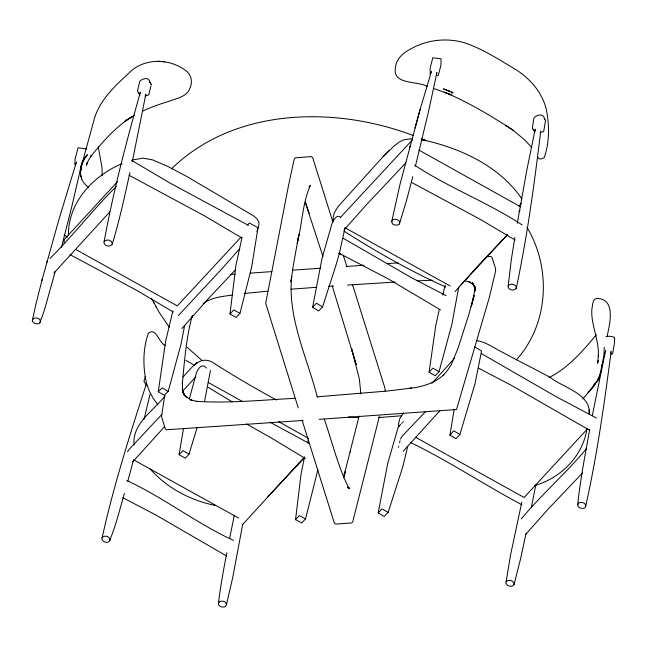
<?xml version="1.0" encoding="UTF-8"?>
<svg xmlns="http://www.w3.org/2000/svg" width="647" height="647" viewBox="0 0 647 647"><rect width="100%" height="100%" fill="white"/><g stroke="black" fill="none" stroke-linecap="round" stroke-linejoin="round"><path stroke-width="0.97" d="M172.854 310.972L165.551 341.681L158.264 391.775L164.338 395.277L168.196 391.411L181.079 343.953L184.621 325.498M168.196 391.411L162.033 387.901L158.264 391.775M305.546 518.902L299.343 515.578L295.542 519.695L301.745 522.962L305.546 518.902L317.912 469.641M189.07 454.129L182.899 450.627L179.106 454.671L185.268 458.189L188.981 454.251L197.125 427.643M439.248 309.719L435.819 325.279L429.074 372.219L435.237 375.729L439.038 371.677L451.897 324.301L458.755 286.953M247.453 224.97L249.394 223.045L257.652 227.493L257.886 228.423L251.618 267.243L239.948 313.423L236.155 317.475L229.976 313.973L235.945 265.343L242.051 237.32M239.948 313.423L233.785 309.913L229.976 313.973M407.715 446.325L402.968 466.244L388.16 512.375L384.261 516.419L378.196 512.925L387.642 463.778L398.172 427.19L400.752 424.392M388.16 512.375L381.989 508.874L378.196 512.925M179.098 454.744L183.392 429.058M439.038 371.677L432.867 368.159L429.074 372.219M340.791 217.602C336.877 213.203 333.059 220.805 331.887 223.951L322.06 258.21L312.63 307.268L318.656 310.932L322.554 306.904L335.858 265.545L339.02 254.756L345.061 227.631M614.642 337.783C613.534 336.165 607.606 335.858 606.069 336.78M322.554 306.904L316.432 303.217L312.63 307.268M454.202 409.446L449.908 435.188L456.07 438.626L459.912 434.404L474.979 383.784L481.562 350.989L474.704 346.97M459.912 434.404L453.741 430.886L449.908 435.107M614.618 338.381L614.399 343.411L612.58 353.925L610.744 354.103M102.169 175.83L102 167.516L98.239 146.78M533.12 129.311C534.648 131.042 531.721 128.494 532.441 127.273L533.985 117.867C537.293 114.438 543.407 113.047 544.734 119.218M544.248 118.53L545.51 120.382L543.706 131.438L540.019 132.692M146.513 385.337L143.941 381.423L145.251 376.562M514.85 237.53L511.316 259.746L508.065 286.993C509.043 290.382 514.187 291.142 516.217 288.352C527.345 236.373 534.341 183.562 540.779 130.823M516.217 288.352L516.282 287.236C515.303 283.855 510.159 283.095 508.13 285.877M521.822 502.112L510.572 554.867L505.914 583.036C506.819 586.417 511.923 587.492 514.009 584.678L520.738 558.135L526.124 533.177M514.009 584.678L514.082 583.545C513.184 580.165 508.073 579.097 505.986 581.912M112.19 244.299L112.263 243.126C111.365 239.616 106.068 238.88 104.094 241.816L104.021 242.981C104.911 246.507 110.216 247.227 112.19 244.299C119.444 220.732 124.564 196.583 129.95 172.539M146.594 383.145C129.95 434.549 113.419 486.237 101.87 539.032C102.647 542.129 106.634 543.262 109.165 541.539C115.813 526.246 119.655 509.529 124.426 493.467M140.253 93.095L140.31 92.27C126.497 141.653 113.241 191.334 104.094 241.816M109.974 540.617L110.055 539.436C109.254 535.918 103.981 534.899 101.951 537.859M604.282 347.132L604.047 353.278L604.961 353.521M611.18 351.192C604.338 403.388 597.092 455.682 585.47 507.054L584.621 507.944C582.114 509.043 577.828 508.146 577.674 504.886C580.335 479.556 585.179 454.534 589.7 429.487M295.542 519.622L301.057 474.057L304.511 457.025M151.22 84.377L151.075 85.137M242.73 524.232L232.629 577.941L226.474 604.605L225.31 606.643C222.794 607.751 218.524 606.837 218.362 603.586C220.514 586.554 223.538 569.643 226.83 552.789M164.67 396.11L161.515 416.401L164.993 428.104L166.247 429.794L303.265 420.437M598.168 360.339L597.707 363.234L598.346 355.713L598.297 356.287C599.437 340.063 590.646 324.956 591.876 308.845C592.935 305.619 592.021 299.035 596.769 298.461C616.583 298.671 609.498 324.915 607.096 336.416M604.241 353.23L601.936 366.178M385.159 391.006L385.005 388.329L352.542 284.777M517.268 223.28L526.901 169.765L535.19 129.174L535.514 130.783M592.304 415.584L605.56 350.625L605.713 351.475M412.786 176.623L406.728 199.737L399.458 223.911L397.234 225.221L393.991 224.816L392.664 224.048L391.661 221.743L400.137 183.797L420.105 109.497L431.436 71.469L431.484 72.634M535.748 485.145L531.413 507.167M601.718 367.043L602.252 364.326L598.855 379.296L593.598 385.329L598.491 379.328L599.995 374.564M229.669 538.28L234.263 515.489M204.509 401.69L210.445 370.367M55.165 271.425L51.954 283.386C47.829 296.698 45.015 310.892 39.297 323.5L37.922 323.921L34.679 323.508L32.576 321.656L32.35 320.443L35.771 304.745L41.918 280.386L58.699 220.287L76.403 162.025L76.492 163.076M359.125 416.086L343.751 476.596M81.401 165.139L72.27 204.678L61.481 247.316M132.271 161.879L145.858 94.122L145.292 94.777M307.624 442.888L308.239 440.13M586.91 429.171C582.615 456.588 560.609 478.076 534.511 485.679M150.047 394.306L144.038 419.272M150.848 86.132L148.778 94.85L145.09 96.047M442.758 295.105L445.152 285.181M415.431 166.093L428.427 111.963L436.911 72.537L436.693 73.354M398.455 447.295L398.706 446.276M399.587 442.694L400.064 440.744M400.469 439.111L401.9 436.474L425.54 411.557M379.441 416.175L352.672 522.08L351.402 522.962L337.136 523.981L334.96 523.827L334.095 522.307L302.165 420.388M350.245 452.116L350.545 450.959M133.436 460.179L127.799 481.214M127.524 451.841L128.971 449.519L161.896 414.395M189.304 399.078L196.13 373.796C197.505 369.364 201.848 362.223 206.466 368.086M218.362 603.586L219.527 601.548C222.042 600.448 226.321 601.362 226.474 604.605M399.458 223.911C400.97 220.19 395.608 218.257 392.834 219.705L391.661 221.743M32.35 320.443L33.515 318.405C36.03 317.305 40.308 318.211 40.462 321.462L40.146 322.61M82.145 163.287L94.599 117.851C100.851 98.037 117.406 83.811 132.125 70.102C147.872 57.413 171.916 59.071 187.137 71.712C191.73 76.095 192.644 82.824 189.789 88.469C187.032 96.379 177.707 98.118 170.776 100.689C161.362 103.682 151.883 106.674 142.979 111.017M87.28 162.26L86.374 165.292L88.413 160.319L91.559 155.288L90.855 156.259C103.051 141.499 115.878 126.545 132.376 116.468L124.992 121.151L134.641 115.263M409.721 147.338L410.117 145.882M420.105 109.497L414.962 128.049M41.918 280.386L42.322 278.922M46.867 262.245L47.263 260.806M577.674 504.886L578.847 502.848C581.362 501.748 585.632 502.662 585.786 505.905M600.893 371.71L601.039 371.2L600.473 373.004M343.856 476.459L345.304 471.631L343.452 477.809M599.906 374.815C597.068 384.407 588.859 391.306 582.818 399.013M81.74 164.678C78.133 181.589 81.951 160.796 83.964 159.51L83.689 160.132L87.45 154.641C78.845 163.141 77.114 180.416 88.72 187.193M83.156 160.529L81.118 166.408L80.754 171.034L81.118 166.408L82.654 161.224M178.378 315.534L221.282 269.484L239.697 248.723M257.013 231.739L258.881 225.132L258.954 222.107L256.956 218.848L253.786 216.017L186.862 176.502L168.018 166.522L152.611 159.89L142.858 158.111L132.004 160.116M192.766 315.34L191.496 317.871L191.933 316.812C186.158 338.688 184.395 361.471 182.333 383.946L182.422 382.102L182.559 390.012L182.3 388.993L184.452 395.212L182.899 392.098L185.406 396.393L183.918 394.427L186.943 397.606L185.519 396.32L191.989 400.404L190.501 399.903L197.092 401.407M452.148 93.451L452.002 92.925M596.356 334.831C582.64 351.054 568.389 367.852 549.06 377.573M403.574 412.964L399.684 418.852L398.584 423.817L398.827 426.899M516.241 359.967C548.842 324.179 551.527 268.149 526.941 227.283M518.886 211.593L520.034 210.251M454.655 358.09L431.897 383.388M521.296 518.943C541.693 494.259 566.076 473.281 586.481 448.606M525.663 534.446L547.863 509.432L582.607 472.844M344.123 229.831L367.253 203.837L405.887 162.834M518.991 206.021L521.361 203.312M455.043 291.611L478.182 265.618L507.369 234.788M164.524 426.729L132.457 462.104M507.28 234.934L460.478 285.432M240.854 237.303L177.294 305.885M182.608 391.249L195.855 376.797M587.411 428.921L524.135 497.47L446.996 454.76M117.625 181.54L65.582 238.088L64.409 239.519L63.972 242.787M340.637 217.238L412.438 139.849M53.919 273.05L109.747 211.957M304.47 457.736L267.858 496.694M439.887 410.716L403.146 451.282M610.364 352.639L610.954 352.008M308.951 186.837L310.35 185.333C302.424 203.295 302.181 223.975 297.296 242.948L298.874 234.497L293.228 265.78L291.004 281.76L291.66 276.73C287.567 318.478 307.188 357.637 317.329 397.096M411.387 138.693L403.696 139.833L399.442 141.911L394.63 145.494L383.145 156.59L338.155 206.498L334.192 212.952L333.092 217.918L333.245 221.323M401.641 423.429L402.41 422.612M183.02 377.039C192.523 366.898 201.233 352.882 216.324 364.795C236.001 377.193 256.058 388.936 276.504 400.032M165.114 395.818C153.679 410.61 131.689 423.882 134.139 444.934M171.528 168.818C234.384 107.402 335.017 105.865 413.231 135.522M304.373 457.081L242.099 525.129M116.411 186.352C93.152 209.353 73.24 235.451 49.981 258.46M235.67 269.605L209.102 297.814L181.912 328.539M389.348 150.306L383.145 156.59M598.524 379.069L597.691 378.956M403.227 421.747L403.817 421.707M82.945 161.629L83.827 161.515M203.174 303.556C211.488 297.256 222.35 296.617 232.297 294.992M450.223 286.039L345.15 227.833M122.081 163.602C93.249 175.693 67.806 202.56 68.469 235.451M238.711 518.085L133.638 459.871M244.032 293.503L267.89 291.182M401.213 415.778L378.657 417.598M487.878 256.657L491.024 256.544L492.043 257.538L495.473 268.351L495.651 270.956L489.221 297.83L456.507 409.511L319.246 419.337M290.907 289.209L316.739 287.284M316.998 396.829L387.488 391.031L411.387 388.087L409.891 388.313C422.184 386.874 434.509 383.331 443.785 374.759L443.284 375.195L447.36 370.561L451.282 364.754L458.092 348.07L468.468 315.679L474.178 295.42L471.283 306.532L475.019 289.371L474.955 290.94L474.542 285.521L475.165 290.139M328.652 286.403L333.617 286.039M230.356 274.49L235.314 274.15M250.179 273.123L271.886 271.619M292.614 270.179L320.783 268.23M346.946 266.418L364.051 265.238M387.124 263.636L397.978 262.884M347.512 285.076L395.212 282.068M294.862 398.317C262.051 400.064 229.151 403.404 196.284 401.35M417.21 280.903L432.188 280.2M380.954 417.509L381.52 417.501M358.106 417.574L348.498 417M476.394 340.589C485.768 341.778 493.596 347.924 501.918 351.976C518.029 360.824 534.6 368.806 550.694 377.702C563.302 387.852 591.318 393.724 589.199 414.387M157.658 61.263L164.661 61.797M436.482 75.489L438.326 75.384L440.93 65.161L441.084 58.78L432.803 57.761L430.118 68.186L430.215 74.623M75.78 165.017L74.866 164.573L75.06 159.016L78.077 147.783L86.399 148.956M421.229 139.493L425.16 140.148L421.181 139.526C459.297 147.565 499.387 165.697 521.814 198.831M215.411 505.477C190.436 500.463 166.902 487.967 149.983 468.743M464.489 280.717L470.118 282.173L468.638 281.542L471.712 283.459M427.384 86.504C418.423 80.81 392.09 85.04 395.446 68.097C395.94 57.47 405.548 51.315 414.129 47.174C429.535 39.467 447.684 37.93 464.214 42.702L464.239 42.71C482.274 48.614 498.239 59.209 514.486 68.76L514.583 68.817C529.278 77.777 541.579 91.429 546.044 108.332L546.1 108.486C549.44 124.539 549.74 141.968 544.2 157.569C542.097 159.178 538.288 160.181 537.625 156.485M433.547 88.453L451.218 94.81L444.271 92.133C468.695 102.323 491.526 116.112 513.613 130.605L505.663 125.203L506.617 125.841M131.681 160.432L170.671 183.416L248.416 225.366M445.791 287.058C410.441 271.142 376.578 251.99 343.945 231.084M421.391 138.781L425.847 140.722M339.311 253.43L341.115 254.328L338.575 253.066M341.001 254.271L388.548 279.059L440.567 309.937M122.865 497.753L155.062 514.559L226.628 555.991M126.78 480.543C163.942 497.656 196.284 523.342 233.478 540.391M478.853 368.313L512.432 385.927L589.7 430.32M410.53 442.516C448.905 461.109 484.417 484.878 522.04 504.854M343.371 238.347L411.338 277.62L446.123 295.687M176.639 305.546L81.975 252.904M270.098 422.216L309.29 443.527M347.803 487.337L349.752 488.388L347.795 487.215M246.41 423.914L271.028 437.817L305.424 458.553M418.827 150.039L520.576 206.797M208.188 382.426L242.059 401.277M69.925 254.578L136.404 290.18L173.299 312.008M481.328 353.594L556.509 396.878L596.364 418.019M128.988 175.216L204.727 215.985L241.622 237.813M446.123 454.275L415.544 437.235M76.233 249.702L81.15 252.443M278.598 421.634L308.498 438.359M411.913 182.591L480.381 219.422L515.044 239.98M64.126 235.039L67.692 237.15M185.826 360.25L193.194 364.544M232.127 401.803L208.172 387.343M522.145 224.962C487.789 202.349 448.961 187.824 414.606 165.203M347.714 487.248L348.846 488.097C337.847 466.333 332.307 442.136 324.293 419.159M471.048 283.022L474.647 286.346M513.451 130.484L525.065 140.253L531.761 147.516M202.301 360.759L187.048 347.221M165.559 345.538C158.952 343.703 156.453 326.816 148.365 333.205C142.744 349.048 142.825 366.906 146.505 383.218L149.287 390.909L152.983 397.962L157.536 404.367M474.801 286.427L472.383 282.642L475.335 288.352L473.847 285.157L475.238 291.004M169.304 327.228L158.782 311.749L151.673 298.421M533.605 129.998L534.932 131.899M150.46 83.083L149.942 82.29L151.228 84.304M138.256 92.384L138.773 93.168L137.496 91.081L139.736 81.352C142.283 78.546 149.19 76.483 149.983 82.347M138.733 93.111L140.035 95.109M153.76 302.667L154.14 303.378M156.016 306.88L156.388 307.584M305.279 202.43L323.039 256.689M305.433 202.131L309.193 213.445M332.704 221.452L312.695 157.625L311.134 156.606L295.105 157.844L294.134 159.51L288.675 184.743L265.682 303.265L298.235 407.861M343.331 255.363L346.897 266.75M332.243 285.901L356.173 364.487M356.173 364.496L351.564 348.717L359.352 378.964L360.872 393.902M81.692 179.122L80.576 174.763M182.802 390.958L183.772 394.743L182.3 388.993M589.191 412.657L589.061 409.737M594.197 385.256L588.22 392.567L594.197 385.256M197.084 362.716L193.874 365.506L197.084 362.716M449.18 91.106L443.413 88.849L453.029 92.691L449.18 91.106"/></g></svg>
